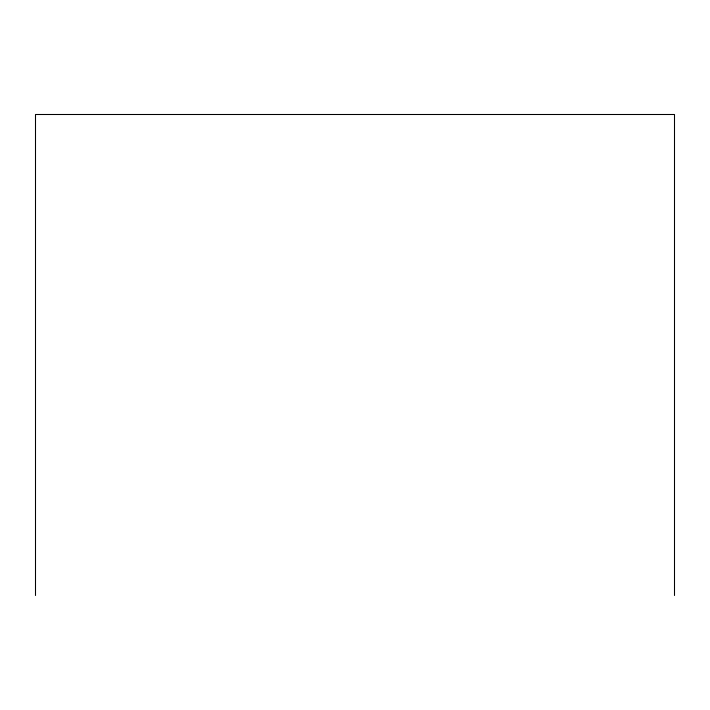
<?xml version="1.0" encoding="UTF-8"?>
<svg xmlns="http://www.w3.org/2000/svg" width="710" height="710" viewBox="0 0 710 710"><rect width="100%" height="100%" fill="white"/><g stroke="black" fill="none" stroke-linecap="round" stroke-linejoin="round"><path stroke-width="1.06" d="M674.5 595.504L674.5 114.496L35.5 114.496L35.5 595.504"/></g></svg>
